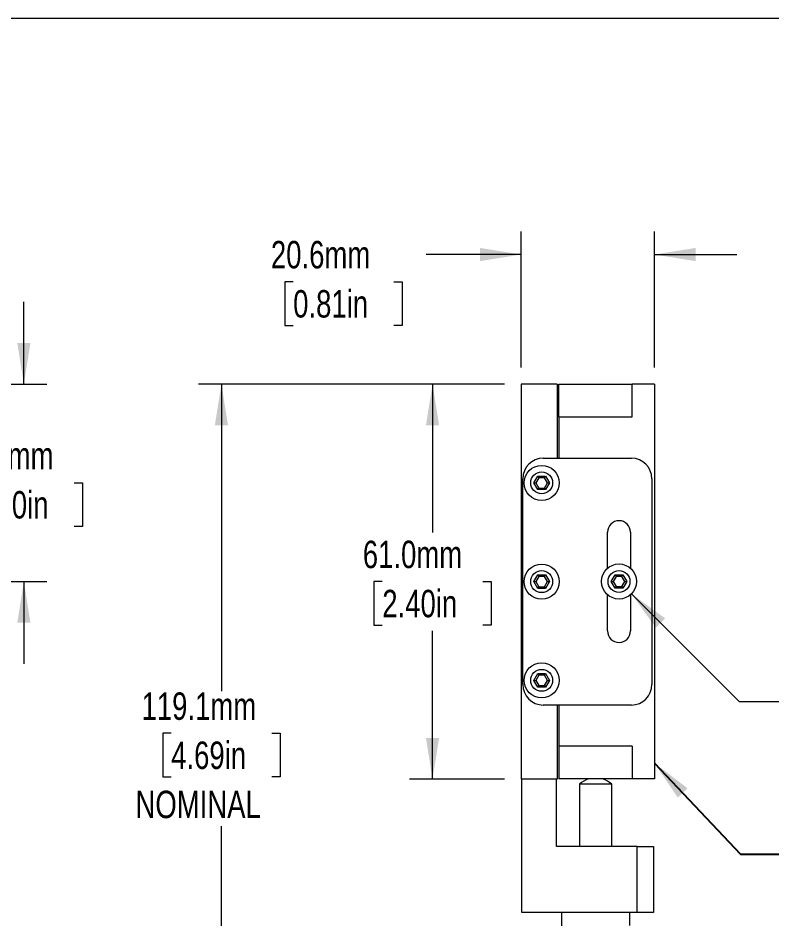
# Model space of a CAD drawing. Header units: millimetres. Extents: x 2 to 278, y 1 to 215.
# Drawn here: x 90.2 to 148.4, y 145.1 to 214.6 of the extents above; entities that cross this region are included whole.
import ezdxf

# ---------------------------------------------------------------- set-up
doc = ezdxf.new("R2010")
doc.units = ezdxf.units.MM
doc.styles.add('SLDTEXTSTYLE0', font='TXT', dxfattribs={"width": 0.75})
doc.dimstyles.new('SLDDIMSTYLE0', dxfattribs={"dimtxt": 2.116667, "dimasz": 3.175, "dimexe": 0, "dimexo": 0.0625, "dimgap": 0.529167, "dimtad": 0, "dimtih": 1, "dimtoh": 1, "dimdec": 1, "dimlfac": 2, "dimrnd": 1e-09, "dimzin": 12, "dimdsep": 46, "dimtxsty": 'SLDTEXTSTYLE0', "dimsah": 1, "dimcen": 0.09, "dimadec": 0, "dimazin": 3, "dimtfac": 1, "dimtdec": 1, "dimtmove": 0, "dimatfit": 0, "dimfxl": 1, "dimfrac": 2, "dimtolj": 1, "dimtzin": 12, "dimarcsym": 0})
doc.dimstyles.new('SLDDIMSTYLE2', dxfattribs={"dimtxt": 2.116667, "dimasz": 3.175, "dimexe": 0, "dimexo": 0.0625, "dimgap": 0.529167, "dimtad": 0, "dimtih": 1, "dimtoh": 1, "dimdec": 1, "dimlfac": 2, "dimrnd": 1e-09, "dimzin": 12, "dimdsep": 46, "dimtxsty": 'SLDTEXTSTYLE0', "dimsah": 1, "dimcen": 0.09, "dimadec": 0, "dimazin": 3, "dimtfac": 1, "dimtdec": 1, "dimtofl": 0, "dimtmove": 0, "dimatfit": 3, "dimfxl": 1, "dimfrac": 2, "dimtolj": 1, "dimtzin": 12, "dimarcsym": 0})
doc.dimstyles.new('SLDDIMSTYLE3', dxfattribs={"dimtxt": 2.116667, "dimasz": 3.175, "dimexe": 0, "dimexo": 0.0625, "dimgap": 0.529167, "dimtad": 0, "dimtih": 1, "dimtoh": 1, "dimdec": 1, "dimlfac": 2, "dimrnd": 1e-09, "dimzin": 4, "dimdsep": 46, "dimtxsty": 'SLDTEXTSTYLE0', "dimsah": 1, "dimcen": 0.09, "dimadec": 0, "dimazin": 1, "dimtfac": 1, "dimtdec": 1, "dimtofl": 0, "dimtmove": 0, "dimatfit": 3, "dimfxl": 1, "dimfrac": 2, "dimtolj": 1, "dimtzin": 12, "dimarcsym": 0})
doc.dimstyles.new('SLDDIMSTYLE4', dxfattribs={"dimtxt": 2.116667, "dimasz": 3.175, "dimexe": 0, "dimexo": 0.0625, "dimgap": 0.529167, "dimtad": 0, "dimtih": 1, "dimtoh": 1, "dimdec": 1, "dimlfac": 2, "dimrnd": 1e-09, "dimzin": 12, "dimdsep": 46, "dimtxsty": 'SLDTEXTSTYLE0', "dimsah": 1, "dimcen": 0, "dimadec": 0, "dimazin": 3, "dimtfac": 1, "dimtdec": 1, "dimtofl": 0, "dimtmove": 0, "dimatfit": 3, "dimfxl": 1, "dimfrac": 2, "dimtolj": 1, "dimtzin": 12, "dimarcsym": 0})
doc.dimstyles.new('SLDDIMSTYLE5', dxfattribs={"dimtxt": 0.18, "dimasz": 3.175, "dimexe": 0, "dimexo": 0.0625, "dimgap": 0, "dimtad": 0, "dimtih": 1, "dimtoh": 1, "dimdec": 0, "dimrnd": 1e-09, "dimzin": 0, "dimdsep": 46, "dimtxsty": 'Standard', "dimsah": 1, "dimcen": 0.09, "dimadec": 0, "dimazin": 0, "dimtfac": 3.175, "dimtdec": 0, "dimtofl": 0, "dimtmove": 0, "dimatfit": 3, "dimfxl": 1, "dimfrac": 2, "dimtolj": 1, "dimtzin": 0, "dimarcsym": 0})

# ---------------------------------------------------------------- blocks, each defined once
blk = doc.blocks.new('_D_3')
at = {"color": 7, "linetype": 'Continuous', "lineweight": 0}
for p, q in [((90.684, 186.395), (90.684, 192.745)), ((60.073, 186.395), (65.414, 186.395)), ((67.954, 186.395), (77.414, 186.395)), ((79.954, 186.395), (92.462, 186.395)), ((86.806, 178.775), (86.162, 178.775)), ((86.162, 178.775), (86.162, 175.412)), ((94.563, 178.775), (95.207, 178.775)), ((95.207, 178.775), (95.207, 175.412)), ((86.162, 175.412), (86.806, 175.412)), ((95.207, 175.412), (94.563, 175.412)), ((55.564, 171.155), (92.462, 171.155)), ((90.684, 171.155), (90.684, 164.805))]:
    blk.add_line(p, q, dxfattribs=at)
at = {"color": 7, "linetype": 'Continuous', "lineweight": 18}
for points in [[(90.684, 186.395), (91.192, 189.57), (90.176, 189.57)], [(90.684, 171.155), (90.176, 167.98), (91.192, 167.98)]]:
    blk.add_solid(points, dxfattribs=at)
at = {"color": 7, "linetype": 'Continuous', "lineweight": 18, "char_height": 2.1167, "attachment_point": 1, "style": 'SLDTEXTSTYLE0'}
for s, insert in [('30.5mm', (85.303, 181.933)), ('1.20in', (86.806, 178.141))]:
    blk.add_mtext(s, dxfattribs=dict(at, insert=insert))
blk = doc.blocks.new('_D_13')
at = {"color": 7, "linetype": 'Continuous', "lineweight": 0}
for p, q in [((129.057, 187.665), (129.057, 198.173)), ((139.344, 187.674), (139.344, 198.173)), ((129.057, 196.395), (121.721, 196.395)), ((139.344, 196.395), (145.694, 196.395)), ((111.467, 194.284), (110.823, 194.284)), ((110.823, 194.284), (110.823, 190.921)), ((119.224, 194.284), (119.868, 194.284)), ((119.868, 194.284), (119.868, 190.921)), ((110.823, 190.921), (111.467, 190.921)), ((119.868, 190.921), (119.224, 190.921))]:
    blk.add_line(p, q, dxfattribs=at)
at = {"color": 7, "linetype": 'Continuous', "lineweight": 18}
for points in [[(129.057, 196.395), (125.882, 196.903), (125.882, 195.887)], [(139.344, 196.395), (142.519, 195.887), (142.519, 196.903)]]:
    blk.add_solid(points, dxfattribs=at)
at = {"color": 7, "linetype": 'Continuous', "lineweight": 18, "char_height": 2.1167, "attachment_point": 1, "style": 'SLDTEXTSTYLE0'}
for s, insert in [('20.6mm', (109.748, 197.442)), ('0.81in', (111.467, 193.65))]:
    blk.add_mtext(s, dxfattribs=dict(at, insert=insert))
blk = doc.blocks.new('_D_14')
at = {"color": 7, "linetype": 'Continuous', "lineweight": 0}
for p, q in [((127.787, 186.395), (120.445, 186.395)), ((122.223, 186.395), (122.223, 174.947)), ((118.344, 171.155), (117.7, 171.155)), ((117.7, 171.155), (117.7, 167.792)), ((126.101, 171.155), (126.745, 171.155)), ((126.745, 171.155), (126.745, 167.792)), ((117.7, 167.792), (118.344, 167.792)), ((126.745, 167.792), (126.101, 167.792)), ((122.223, 155.915), (122.223, 167.363)), ((127.787, 155.915), (120.445, 155.915))]:
    blk.add_line(p, q, dxfattribs=at)
at = {"color": 7, "linetype": 'Continuous', "lineweight": 18}
for points in [[(122.223, 186.395), (121.715, 183.22), (122.731, 183.22)], [(122.223, 155.915), (122.731, 159.09), (121.715, 159.09)]]:
    blk.add_solid(points, dxfattribs=at)
at = {"color": 7, "linetype": 'Continuous', "lineweight": 18, "char_height": 2.1167, "attachment_point": 1, "style": 'SLDTEXTSTYLE0'}
for s, insert in [('61.0mm', (116.841, 174.313)), ('2.40in', (118.344, 170.521))]:
    blk.add_mtext(s, dxfattribs=dict(at, insert=insert))
blk = doc.blocks.new('_D_15')
at = {"color": 7, "linetype": 'Continuous', "lineweight": 0}
for p, q in [((137.57, 170.208), (145.88, 161.898)), ((145.88, 161.898), (149.69, 161.898))]:
    blk.add_line(p, q, dxfattribs=at)
at = {"color": 7, "linetype": 'Continuous', "lineweight": 18}
blk.add_solid([(137.57, 170.208), (139.456, 167.604), (140.175, 168.322)], dxfattribs=at)
at = {"color": 7, "linetype": 'Continuous', "lineweight": 18, "char_height": 2.11667, "attachment_point": 1, "style": 'SLDTEXTSTYLE0'}
for s, insert in [('LOCKING SCREW', (149.69, 162.945)), ('1.5mm [1/16in] HEX', (149.69, 159.582))]:
    blk.add_mtext(s, dxfattribs=dict(at, insert=insert))
blk = doc.blocks.new('_D_16')
at = {"color": 7, "linetype": 'Continuous', "lineweight": 0}
for p, q in [((127.787, 186.395), (104.152, 186.395)), ((105.93, 186.395), (105.93, 162.7)), ((102.051, 159.448), (101.407, 159.448)), ((101.407, 159.448), (101.407, 156.085)), ((109.808, 159.448), (110.452, 159.448)), ((110.452, 159.448), (110.452, 156.085)), ((101.407, 156.085), (102.051, 156.085)), ((110.452, 156.085), (109.808, 156.085)), ((105.93, 126.829), (105.93, 152.293)), ((133.534, 126.829), (104.152, 126.829))]:
    blk.add_line(p, q, dxfattribs=at)
at = {"color": 7, "linetype": 'Continuous', "lineweight": 18}
for points in [[(105.93, 186.395), (105.422, 183.22), (106.438, 183.22)], [(105.93, 126.829), (106.438, 130.004), (105.422, 130.004)]]:
    blk.add_solid(points, dxfattribs=at)
at = {"color": 7, "linetype": 'Continuous', "lineweight": 18, "char_height": 2.1167, "attachment_point": 1, "style": 'SLDTEXTSTYLE0'}
for s, insert in [('119.1mm', (99.766, 162.606)), ('4.69in', (102.051, 158.814)), ('NOMINAL', (99.299, 155.021))]:
    blk.add_mtext(s, dxfattribs=dict(at, insert=insert))

msp = doc.modelspace()

# ---------------------------------------------------------------- linework, layer by layer
at = {"color": 7, "linetype": 'Continuous', "lineweight": 18}
for p, q in [((1.579, 214.645), (277.989, 214.645)), ((129.057, 186.395), (129.057, 155.915)), ((131.851, 186.395), (129.057, 186.395)), ((131.851, 186.395), (131.851, 180.68)), ((131.978, 186.404), (137.63, 186.404)), ((131.978, 183.864), (131.978, 186.404)), ((137.63, 183.864), (137.63, 186.404)), ((139.344, 186.404), (137.63, 186.404)), ((139.344, 186.404), (139.344, 155.924)), ((131.978, 183.864), (137.63, 183.864)), ((131.978, 183.864), (131.978, 180.68)), ((130.772, 180.68), (137.566, 180.68)), ((129.184, 163.218), (129.184, 179.093)), ((130.04, 178.775), (130.342, 179.299)), ((130.342, 178.251), (130.04, 178.775)), ((130.04, 178.775), (130.187, 178.775)), ((130.416, 179.172), (130.187, 178.775)), ((130.187, 178.775), (130.416, 178.378)), ((130.342, 179.299), (130.947, 179.299)), ((130.342, 179.299), (130.416, 179.172)), ((130.874, 179.172), (130.416, 179.172)), ((130.874, 179.172), (130.947, 179.299)), ((131.103, 178.775), (130.874, 179.172)), ((130.874, 178.378), (131.103, 178.775)), ((130.947, 179.299), (131.25, 178.775)), ((131.25, 178.775), (130.947, 178.251)), ((131.103, 178.775), (131.25, 178.775)), ((139.154, 179.093), (139.154, 163.218)), ((130.342, 178.251), (130.416, 178.378)), ((130.947, 178.251), (130.342, 178.251)), ((130.416, 178.378), (130.874, 178.378)), ((130.874, 178.378), (130.947, 178.251)), ((135.725, 172.184), (135.725, 174.965)), ((137.503, 174.965), (137.503, 172.184)), ((130.04, 171.155), (130.342, 171.679)), ((130.342, 170.631), (130.04, 171.155)), ((130.04, 171.155), (130.187, 171.155)), ((130.416, 171.552), (130.187, 171.155)), ((130.187, 171.155), (130.416, 170.758)), ((130.342, 171.679), (130.947, 171.679)), ((130.342, 171.679), (130.416, 171.552)), ((130.874, 171.552), (130.416, 171.552)), ((130.874, 171.552), (130.947, 171.679)), ((131.103, 171.155), (130.874, 171.552)), ((130.874, 170.758), (131.103, 171.155)), ((130.947, 171.679), (131.25, 171.155)), ((131.25, 171.155), (130.947, 170.631)), ((131.103, 171.155), (131.25, 171.155)), ((136.009, 171.164), (136.311, 171.688)), ((136.311, 170.641), (136.009, 171.164)), ((136.009, 171.164), (136.156, 171.164)), ((136.385, 171.561), (136.156, 171.164)), ((136.156, 171.164), (136.385, 170.768)), ((136.311, 171.688), (136.916, 171.688)), ((136.311, 171.688), (136.385, 171.561)), ((136.843, 171.561), (136.385, 171.561)), ((136.843, 171.561), (136.916, 171.688)), ((137.072, 171.164), (136.843, 171.561)), ((136.843, 170.768), (137.072, 171.164)), ((136.916, 171.688), (137.219, 171.164)), ((137.219, 171.164), (136.916, 170.641)), ((137.072, 171.164), (137.219, 171.164)), ((130.342, 170.631), (130.416, 170.758)), ((130.947, 170.631), (130.342, 170.631)), ((130.416, 170.758), (130.874, 170.758)), ((130.874, 170.758), (130.947, 170.631)), ((136.311, 170.641), (136.385, 170.768)), ((136.916, 170.641), (136.311, 170.641)), ((136.385, 170.768), (136.843, 170.768)), ((136.843, 170.768), (136.916, 170.641)), ((135.725, 167.345), (135.725, 170.145)), ((137.503, 170.145), (137.503, 167.345)), ((130.04, 163.535), (130.342, 164.059)), ((130.342, 163.011), (130.04, 163.535)), ((130.04, 163.535), (130.187, 163.535)), ((130.416, 163.932), (130.187, 163.535)), ((130.187, 163.535), (130.416, 163.138)), ((130.342, 164.059), (130.947, 164.059)), ((130.342, 164.059), (130.416, 163.932)), ((130.874, 163.932), (130.416, 163.932)), ((130.874, 163.932), (130.947, 164.059)), ((131.103, 163.535), (130.874, 163.932)), ((130.874, 163.138), (131.103, 163.535)), ((130.947, 164.059), (131.25, 163.535)), ((131.25, 163.535), (130.947, 163.011)), ((131.103, 163.535), (131.25, 163.535)), ((130.342, 163.011), (130.416, 163.138)), ((130.947, 163.011), (130.342, 163.011)), ((130.416, 163.138), (130.874, 163.138)), ((130.874, 163.138), (130.947, 163.011)), ((137.566, 161.63), (130.772, 161.63)), ((131.851, 161.63), (131.851, 155.915)), ((131.978, 161.63), (131.978, 158.464)), ((137.63, 158.464), (131.978, 158.464)), ((131.978, 158.464), (131.978, 155.924)), ((137.63, 158.464), (137.63, 155.924)), ((131.851, 155.915), (129.057, 155.915)), ((129.121, 145.628), (129.121, 155.915)), ((131.788, 150.708), (131.788, 155.915)), ((137.63, 155.924), (131.978, 155.924)), ((139.344, 155.924), (137.63, 155.924)), ((133.56, 155.518), (133.56, 150.708)), ((136.049, 155.518), (133.56, 155.518)), ((136.049, 150.708), (136.049, 155.518)), ((138.011, 150.708), (131.788, 150.708)), ((138.011, 145.628), (138.011, 150.708)), ((138.011, 150.708), (139.281, 150.708)), ((139.281, 150.708), (139.281, 145.628)), ((138.011, 145.628), (129.121, 145.628)), ((132.185, 145.628), (132.185, 141.866)), ((137.423, 145.628), (137.423, 144.616)), ((139.281, 145.628), (138.011, 145.628))]:
    msp.add_line(p, q, dxfattribs=at)
for centre, radius in [((130.645, 178.775), 1.353), ((130.645, 178.775), 0.845), ((130.645, 171.155), 1.353), ((136.614, 171.164), 1.353), ((130.645, 171.155), 0.845), ((136.614, 171.164), 0.845), ((130.645, 163.535), 1.353), ((130.645, 163.535), 0.845)]:
    msp.add_circle(centre, radius, dxfattribs=at)
for centre, radius, start, end in [((130.772, 179.093), 1.588, 90, 180), ((137.566, 179.093), 1.588, 360, 90), ((136.614, 174.965), 0.889, 0, 180), ((136.614, 167.345), 0.889, 180, 0), ((130.772, 163.218), 1.588, 180, 270), ((137.566, 163.218), 1.588, 270, 0), ((134.894, 154.028), 2, 108.52278, 131.84112), ((134.715, 154.028), 2, 48.15888, 71.47722)]:
    msp.add_arc(centre, radius, start, end, dxfattribs=at)

# ---------------------------------------------------------------- dimensions: what is measured, and where the dimension line sits
dim = msp.add_linear_dim(base=(139.344, 196.395), p1=(129.057, 186.395), p2=(139.344, 186.404), dimstyle='SLDDIMSTYLE0', dxfattribs=at)
dim.commit()
dim.dimension.update_dxf_attribs({"geometry": '_D_13', "text_midpoint": (115.13, 196.395), "dimtype": 160})
for base, p1, p2, dimstyle, picture, middle in [((90.684, 171.155), (58.803, 186.395), (54.294, 171.155), 'SLDDIMSTYLE0', '_D_3', (90.684, 178.775)), ((122.223, 155.915), (129.057, 186.395), (129.057, 155.915), 'SLDDIMSTYLE3', '_D_14', (122.223, 171.155))]:
    dim = msp.add_linear_dim(base=base, p1=p1, p2=p2, angle=90, dimstyle=dimstyle, dxfattribs=at)
    dim.commit()
    dim.dimension.update_dxf_attribs({"geometry": picture, "text_midpoint": middle, "dimtype": 160})
dim = msp.add_linear_dim(base=(105.93, 126.829), p1=(129.057, 186.395), p2=(134.804, 126.829), angle=90, text='<>\\PNOMINAL', dimstyle='SLDDIMSTYLE2', dxfattribs=at)
dim.commit()
dim.dimension.update_dxf_attribs({"geometry": '_D_16', "text_midpoint": (105.93, 157.496), "dimtype": 160})
dim = msp.add_diameter_dim_2p(p1=(135.658, 172.121), p2=(137.57, 170.208), text='LOCKING SCREW\\P1.5mm [1/16in] HEX', dimstyle='SLDDIMSTYLE4', override={"dimpost": '<>'}, dxfattribs=at)
dim.commit()
dim.dimension.update_dxf_attribs({"geometry": '_D_15', "text_midpoint": (162.747, 161.898), "dimtype": 163})

# ---------------------------------------------------------------- leaders
at = {"color": 8, "linetype": 'Continuous', "lineweight": 0}
msp.add_leader([(139.344, 157.158), (145.989, 150.133), (152.339, 150.133)], dimstyle='SLDDIMSTYLE5', dxfattribs=at)

doc.saveas('drawing.dxf')
